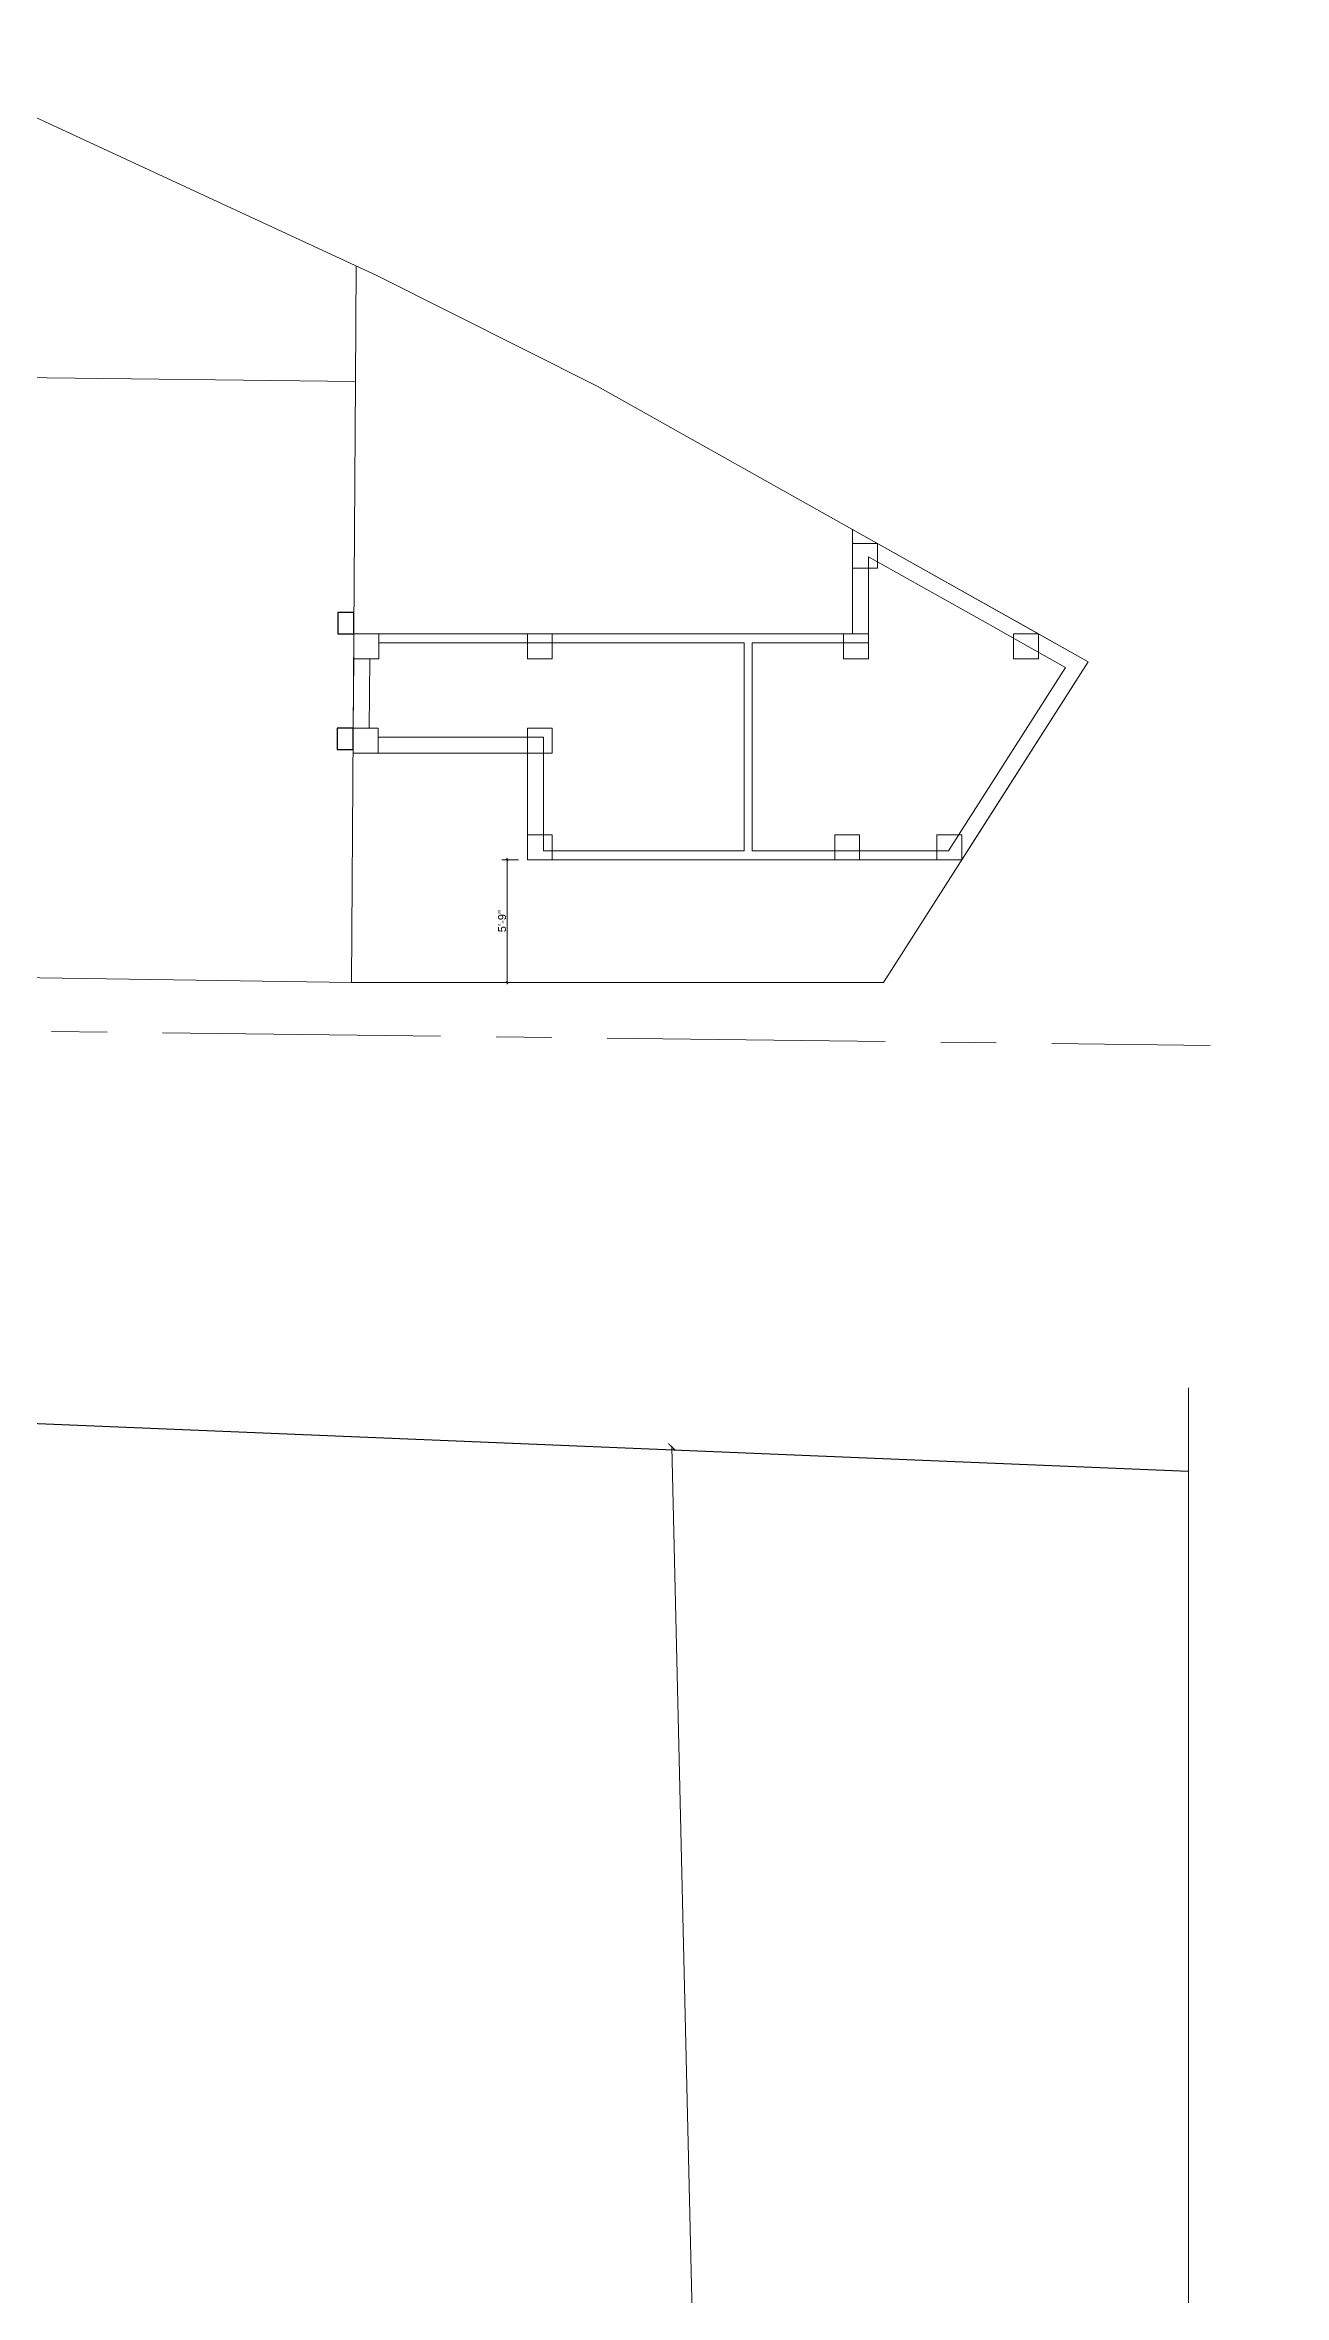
# Model space of a CAD drawing. Header units: inches. Extents: x 72553 to 165130, y 2767 to 9706.
# Drawn here: x 86718 to 87415, y 4032 to 5297 of the extents above; entities that cross this region are included whole.
import ezdxf

# ---------------------------------------------------------------- set-up
doc = ezdxf.new("R2010")
doc.units = ezdxf.units.IN
doc.header["$LTSCALE"] = 5
doc.header["$MEASUREMENT"] = 0
doc.linetypes.add('CENTER', pattern=[2, 1.25, -0.25, 0.25, -0.25])
doc.layers.add('A-WALL', color=7, linetype='Continuous', lineweight=9)
doc.layers.add('DOOR', color=62, linetype='Continuous', lineweight=0)
doc.layers.add('DIM', color=5, linetype='Continuous')
doc.layers.add('WALL', color=7, linetype='Continuous')
doc.layers.add('dim line', color=7, linetype='Continuous', lineweight=15, true_color=0xfab2b2)
doc.styles.get("Standard").update_dxf_attribs({"font": 'arial.ttf'})
doc.styles.add('tt', font='stylu.ttf', dxfattribs={"height": 8})
doc.dimstyles.new('Copy(2) of STANDARD', dxfattribs={"dimtxt": 2, "dimasz": 4, "dimexe": 0, "dimexo": 0, "dimgap": 2, "dimtad": 1, "dimdec": 0, "dimzin": 0, "dimdsep": 46, "dimlunit": 3, "dimtxsty": 'tt', "dimblk": 'ARCHTICK', "dimcen": 0.0505, "dimse1": 1, "dimse2": 1, "dimclrd": 5, "dimclre": 5, "dimclrt": 7, "dimadec": 1, "dimazin": 0, "dimtm": 1e-09, "dimtfac": 1, "dimtdec": 0, "dimtofl": 0, "dimtmove": 1, "dimatfit": 3, "dimfxl": 1, "dimtolj": 2, "dimtzin": 0, "dimlwd": 13, "dimarcsym": 0})
doc.dimstyles.new('Standard$0', dxfattribs={"dimtxt": 6, "dimasz": 4, "dimexe": 3, "dimexo": 6, "dimgap": 3, "dimtad": 1, "dimdec": 1, "dimzin": 0, "dimdsep": 46, "dimlunit": 4, "dimtxsty": 'Standard', "dimcen": 0.09, "dimclrd": 6, "dimclre": 6, "dimclrt": 7, "dimadec": 0, "dimazin": 0, "dimtfac": 1, "dimtdec": 1, "dimtix": 1, "dimtofl": 0, "dimtmove": 1, "dimatfit": 3, "dimfxl": 1, "dimtolj": 1, "dimtzin": 0, "dimlwd": 18, "dimlwe": 18, "dimarcsym": 0})

# ---------------------------------------------------------------- blocks, each defined once
blk = doc.blocks.new('_ArchTick')
at = {"color": 0, "linetype": 'ByBlock', "const_width": 0.15}
blk.add_lwpolyline([(-0.5, -0.5), (0.5, 0.5)], dxfattribs=at)
blk = doc.blocks.new('*D1989')
at = {"layer": 'Defpoints', "color": 0, "ltscale": 5, "transparency": 16777216}
for p in [(87047.3, 4508.3, -52.5), (87082.4, 3000.1, 1.5), (87105.8, 3000.7)]:
    blk.add_point(p, dxfattribs=at)
at = {"layer": 'DIM', "color": 5, "lineweight": 13, "ltscale": 5, "transparency": 16777216}
blk.add_line((87070.7, 4508.9), (87105.8, 3000.7), dxfattribs=at)
at = {"layer": 'DIM', "color": 5, "lineweight": 13, "ltscale": 5, "transparency": 16777216, "xscale": 4, "yscale": 4, "zscale": 4}
for p, rotation in [((87070.7, 4508.9), 91.33313824719244), ((87105.8, 3000.7), 271.3331382471924)]:
    blk.add_blockref('_ArchTick', p, dxfattribs=dict(at, rotation=rotation))
at = {"layer": 'DIM', "color": 7, "ltscale": 5, "transparency": 16777216, "insert": (87094.4, 3754.9), "char_height": 8, "attachment_point": 5, "rotation": 271.3331, "style": 'tt'}
blk.add_mtext('\\A2;125\'-9"', dxfattribs=at)
blk = doc.blocks.new('oblique')
at = {"color": 0, "lineweight": -2}
blk.add_line((0.25, 0.25), (-0.25, -0.25), dxfattribs=at)
at = {"layer": 'dim line', "lineweight": 9}
for p, q in [((-0.4375, 0), (0.4375, 0)), ((0, 0.4375), (0, -0.4375))]:
    blk.add_line(p, q, dxfattribs=at)
blk = doc.blocks.new('*D2010')
at = {"layer": 'A-WALL', "color": 47, "lineweight": 0, "ltscale": 5, "transparency": 16777216}
for p, q in [((86984.4, 4839.1), (86975, 4839.1)), ((86984.4, 4770.1), (86975, 4770.1))]:
    blk.add_line(p, q, dxfattribs=at)
at = {"layer": 'A-WALL', "color": 33, "lineweight": 0, "ltscale": 5, "transparency": 16777216}
blk.add_line((86978, 4839.1), (86978, 4770.1), dxfattribs=at)
at = {"layer": 'Defpoints', "color": 0, "ltscale": 5, "transparency": 16777216}
for p in [(86989.4, 4839.1), (86978, 4770.1), (86989.4, 4770.1, -58.2)]:
    blk.add_point(p, dxfattribs=at)
at = {"layer": 'A-WALL', "color": 33, "lineweight": 0, "ltscale": 5, "transparency": 16777216, "xscale": 2, "yscale": 2, "zscale": 2}
for p, rotation in [((86978, 4839.1), 90), ((86978, 4770.1), 270)]:
    blk.add_blockref('oblique', p, dxfattribs=dict(at, rotation=rotation))
at = {"layer": 'A-WALL', "color": 7, "ltscale": 5, "transparency": 16777216, "insert": (86975.2, 4804.6), "char_height": 4.5, "attachment_point": 5, "rotation": 90}
blk.add_mtext('\\A1;5\'-9"', dxfattribs=at)
blk = doc.blocks.new('_OBLIQUE')
at = {"color": 0, "linetype": 'ByBlock'}
blk.add_line((-0.5, -0.5), (0.5, 0.5), dxfattribs=at)

msp = doc.modelspace()

# ---------------------------------------------------------------- linework, layer by layer
msp.add_line((86034.4, 4550.3, -31.3), (87361.2, 4495.3, -59.1))
at = {"layer": 'A-WALL', "ltscale": 5}
for p, q in [((86892.8, 5108.1, -58.2), (86893.2, 5173, -58.2)), ((87172.2, 5024.9), (87276.8, 4966.1)), ((87255.9, 4977.8), (87172.2, 5024.9)), ((87172.2, 5024.9), (87172.2, 4966.1)), ((87251.5, 4970), (87181.2, 5009.5)), ((87181.2, 5009.5), (87181.2, 4961.1)), ((87268.1, 4971), (87255.9, 4977.8)), ((86891.9, 4966.1), (86891.8, 4952.1)), ((87172.2, 4966.1), (86891.9, 4966.1)), ((87111.3, 4961.1), (86905.9, 4961.1)), ((87111.3, 4844.1), (87111.3, 4961.1)), ((87115.8, 4844.1), (87115.8, 4961.1)), ((87181.2, 4961.1), (87115.8, 4961.1)), ((87263.7, 4963.1), (87251.5, 4970)), ((87292, 4947.2), (87263.7, 4963.1)), ((87304.7, 4950.4), (87268.1, 4971)), ((86891.8, 4952.1), (86891.5, 4913.1)), ((86900.8, 4952), (86900.5, 4913)), ((86900.8, 4952.1), (86900.8, 4952)), ((87226.2, 4844.1), (87292, 4947.2)), ((87238.2, 4846.1, -58.2), (87304.7, 4950.4, -58.2)), ((86891.5, 4913.1), (86891.4, 4899.1)), ((86905.5, 4908.1), (86998.4, 4908.1)), ((86998.4, 4908.1), (86998.4, 4844.1)), ((86998.4, 4844.1), (87111.3, 4844.1)), ((87115.8, 4844.1), (87226.2, 4844.1)), ((86890.6, 4770.1, -58.2), (87189.7, 4770.1, -58.2)), ((86890.6, 4770.1, -58.2), (87040.2, 4770.1, -58.2))]:
    msp.add_line(p, q, dxfattribs=at)
at = {"layer": 'A-WALL', "linetype": 'CENTER', "ltscale": 25}
msp.add_line((86034.4, 4751.1), (87373.3, 4734.6), dxfattribs=at)
at = {"layer": 'A-WALL', "ltscale": 5, "elevation": -58.2}
msp.add_lwpolyline([(86624.8, 5297.3), (86314.6, 4778.7), (86890.6, 4770.1), (87189.7, 4770.1), (87304.7, 4950.4), (87028.6, 5105.5), (86905.2, 5167.4)], close=True, dxfattribs=at)
at = {"layer": 'A-WALL', "ltscale": 5}
for points in [[(87304.7, 4950.4), (87268.1, 4971), (87255.9, 4977.8), (87172.2, 5024.9), (87172.2, 4966.1), (86891.9, 4966.1), (86891.8, 4952.1), (86891.5, 4913.1), (86891.4, 4899.1), (86989.4, 4899.1), (86989.4, 4839.1), (87233.7, 4839.1)], [(87172.2, 5017), (87186.2, 5017), (87186.2, 5003), (87172.2, 5003)], [(86891.9, 4966.1), (86905.9, 4966.1), (86905.9, 4952.1), (86891.9, 4952.1)], [(86989.4, 4966.1), (87003.4, 4966.1), (87003.4, 4952.1), (86989.4, 4952.1)], [(87167.2, 4966.1), (87181.2, 4966.1), (87181.2, 4952.1), (87167.2, 4952.1)], [(87262.8, 4966.1), (87276.8, 4966.1), (87276.8, 4952.1), (87262.8, 4952.1)], [(86891.5, 4913.1), (86905.5, 4913.1), (86905.5, 4899.1), (86891.5, 4899.1)], [(86989.4, 4913.1), (87003.4, 4913.1), (87003.4, 4899.1), (86989.4, 4899.1)], [(86989.4, 4853.1), (87003.4, 4853.1), (87003.4, 4839.1), (86989.4, 4839.1)], [(87162.2, 4853.1), (87176.2, 4853.1), (87176.2, 4839.1), (87162.2, 4839.1)], [(87219.7, 4853.1), (87233.7, 4853.1), (87233.7, 4839.1), (87219.7, 4839.1)]]:
    msp.add_lwpolyline(points, close=True, dxfattribs=at)
at = {"layer": 'A-WALL', "linetype": 'Continuous', "ltscale": 5, "elevation": -59.1}
msp.add_lwpolyline([(87361.2, 4542.2), (87361.2, 3740.8), (87305.6, 3711.8), (87414.8, 3711.6), (87361.2, 3683), (87361.2, 2925.5)], dxfattribs=at)
at = {"layer": 'DOOR', "lineweight": 13, "elevation": -58.2}
msp.add_lwpolyline([(86314.6, 4778.7), (86890.6, 4770.1), (86892.8, 5108.1), (86514.3, 5112.6)], close=True, dxfattribs=at)
at = {"layer": 'WALL', "color": 2, "linetype": 'ByBlock', "ltscale": 5, "elevation": -58.2}
for points in [[(86882.9, 4978.2), (86882.9, 4966.2), (86891.9, 4966.1), (86891.9, 4978.1)], [(86882.5, 4913.2), (86882.4, 4901.2), (86891.4, 4901.1), (86891.5, 4913.1)]]:
    msp.add_lwpolyline(points, close=True, dxfattribs=at)

# ---------------------------------------------------------------- dimensions: what is measured, and where the dimension line sits
at = {"layer": 'A-WALL', "ltscale": 5}
dim = msp.add_linear_dim(base=(86978, 4770.1), p1=(86989.4, 4839.1), p2=(86989.4, 4770.1, -58.2), angle=90, dimstyle='Standard$0', override={"dimtxt": 4.5, "dimasz": 2, "dimexo": 5, "dimgap": 0.5, "dimdec": 0, "dimzin": 12, "dimpost": '\\X', "dimblk": 'oblique', "dimcen": 3, "dimclrd": 33, "dimclre": 47, "dimtfac": 0.5, "dimtdec": 0, "dimfxl": 3, "dimlwd": 0, "dimlwe": 0}, dxfattribs=at)
dim.commit()
dim.dimension.update_dxf_attribs({"geometry": '*D2010', "text_midpoint": (86975.2, 4804.6)})
at = {"layer": 'DIM', "ltscale": 5}
dim = msp.add_aligned_dim(p1=(87047.3, 4508.3, -52.5), p2=(87082.4, 3000.1, 1.5), distance=23.4, dimstyle='Copy(2) of STANDARD', dxfattribs=at)
dim.commit()
dim.dimension.update_dxf_attribs({"geometry": '*D1989', "text_midpoint": (87094.4, 3754.9)})

doc.saveas('drawing.dxf')
